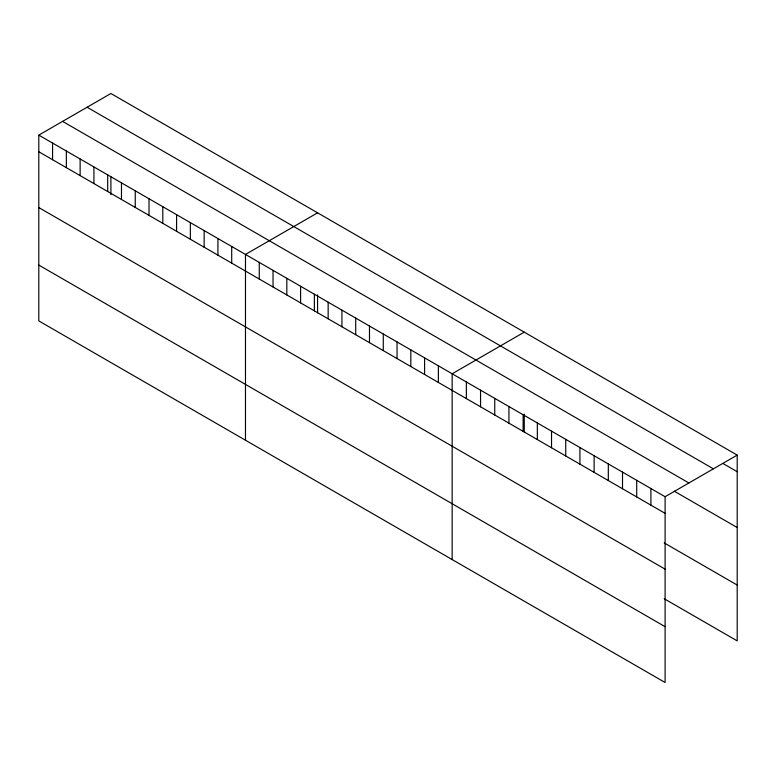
<?xml version="1.0" encoding="UTF-8"?>
<svg xmlns="http://www.w3.org/2000/svg" width="776" height="776" viewBox="0 0 776 776"><rect width="100%" height="100%" fill="white"/><g stroke="black" fill="none" stroke-linecap="round" stroke-linejoin="round"><path stroke-width="1.16" d="M38.8 135.121L665.1 496.718L665.1 682.502L38.8 320.905L38.8 135.121L110.9 93.498L737.2 455.095L737.2 640.879L664.188 598.723M317.578 212.828L245.478 254.45L245.478 440.235M524.256 332.147L452.156 373.78L452.156 559.564M665.1 496.718L737.2 455.095M722.999 463.514L737.2 471.711M87.106 107.233L713.406 468.83M62.594 121.386L688.894 482.982M674.334 491.237L737.2 527.534M38.8 151.747L665.1 513.334M664.188 542.899L737.2 585.055M38.8 207.57L665.1 569.157M38.8 265.082L665.1 626.678M650.909 488.521L650.909 505.137M636.708 480.325L636.708 496.941M622.517 472.128L622.517 488.744M608.316 463.932L608.316 480.548M594.125 455.735L594.125 472.351M579.924 447.539L579.924 464.155M565.733 439.342L565.733 455.958M551.532 431.146L551.532 447.771M537.341 422.949L537.341 439.575M524.256 414.18L524.256 432.154M523.14 414.753L523.14 431.378M508.94 406.556L508.94 423.182M494.748 398.36L494.748 414.985M480.548 390.163L480.548 406.789M466.357 381.967L466.357 398.592M438.382 365.816L438.382 382.442M424.598 357.862L424.598 374.488M410.824 349.908L410.824 366.524M397.04 341.954L397.04 358.57M383.266 334L383.266 350.616M369.492 326.046L369.492 342.662M355.709 318.092L355.709 334.708M341.935 310.138L341.935 326.754M328.151 302.184L328.151 318.8M317.578 294.851L317.578 312.825M314.377 294.22L314.377 310.846M300.593 286.266L300.593 302.892M286.819 278.312L286.819 294.938M273.036 270.358L273.036 286.975M259.262 262.404L259.262 279.02M231.704 246.496L231.704 263.113M217.92 238.542L217.92 255.159M204.146 230.588L204.146 247.204M190.362 222.625L190.362 239.25M176.589 214.671L176.589 231.296M162.805 206.717L162.805 223.343M149.031 198.763L149.031 215.379M135.247 190.809L135.247 207.425M121.473 182.855L121.473 199.471M110.9 176.724L110.9 194.698M107.689 174.901L107.689 191.517M93.915 166.947L93.915 183.563M80.132 158.993L80.132 175.609M66.358 151.039L66.358 167.655M52.574 143.075L52.574 159.701"/></g></svg>
